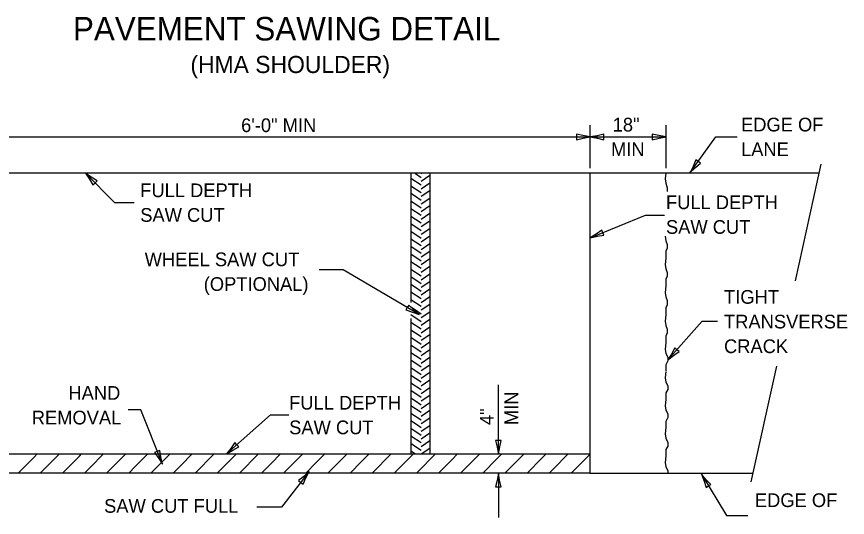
# Model space of a CAD drawing. Extents: x 0 to 2.83, y 0 to 1.83.
# Drawn here: x 0.457 to 1.165, y 0.921 to 1.347 of the extents above; entities that cross this region are included whole.
import ezdxf

# ---------------------------------------------------------------- set-up
doc = ezdxf.new("R2010")
doc.units = 0
for name, color, linetype in [('RD_Pr_Roadway_Dimensions', 7, 'Continuous'), ('RD_Pr_Roadway_Items', 7, 'Continuous'), ('RD_Pr_Roadway_Notes', 7, 'Continuous')]:
    doc.layers.add(name, color=color, linetype=linetype)

msp = doc.modelspace()

# ---------------------------------------------------------------- linework, layer by layer
at = {"layer": 'RD_Pr_Roadway_Dimensions'}
for p, q in [((0.94545, 1.21839), (0.94545, 1.25493)), ((1.01007, 1.21839), (1.01007, 1.25493)), ((0.43497, 1.24493), (0.94545, 1.24493)), ((0.94545, 1.24493), (1.01007, 1.24493)), ((0.86729, 0.9749), (0.86729, 1.03398)), ((0.86729, 0.95861), (0.86729, 0.92104))]:
    msp.add_line(p, q, dxfattribs=at)
for points in [[(0.93379, 1.24737), (0.93378, 1.24493), (0.93378, 1.24249), (0.93962, 1.24392), (0.94545, 1.24493), (0.93923, 1.24606)], [(0.95711, 1.24249), (0.95711, 1.24493), (0.95711, 1.24737), (0.95128, 1.24594), (0.94545, 1.24493), (0.95167, 1.2438)], [(0.99841, 1.24737), (0.9984, 1.24493), (0.9984, 1.24249), (1.00424, 1.24392), (1.01007, 1.24493), (1.00385, 1.24606)], [(0.86973, 0.98656), (0.86729, 0.98657), (0.86485, 0.98657), (0.86628, 0.98073), (0.86729, 0.9749), (0.86843, 0.98112)], [(0.86485, 0.94695), (0.86729, 0.94695), (0.86973, 0.94695), (0.8683, 0.95278), (0.86729, 0.95861), (0.86616, 0.95239)]]:
    msp.add_lwpolyline(points, close=True, dxfattribs=at)
at = {"layer": 'RD_Pr_Roadway_Items'}
for p, q in [((1.12037, 1.1223), (1.14227, 1.22188)), ((0.43496, 1.21448), (0.94531, 1.21448)), ((0.79264, 1.21448), (0.79264, 1.10409)), ((0.79545, 1.21448), (0.79655, 1.21374)), ((0.79655, 1.21374), (0.80139, 1.21052)), ((0.80139, 1.21374), (0.80249, 1.21448)), ((0.80139, 1.20729), (0.80892, 1.21231)), ((0.80892, 1.21448), (0.80892, 0.97501)), ((0.94531, 1.21448), (0.94531, 0.95873)), ((0.79264, 1.2099), (0.80139, 1.20407)), ((0.79264, 1.20345), (0.80139, 1.19761)), ((0.80139, 1.20084), (0.80892, 1.20586)), ((0.79264, 1.197), (0.79655, 1.19439)), ((0.80139, 1.19439), (0.80892, 1.1994)), ((0.79264, 1.19055), (0.80139, 1.18471)), ((0.79655, 1.19439), (0.80139, 1.19116)), ((0.80139, 1.18794), (0.80892, 1.19295)), ((0.79264, 1.1841), (0.80139, 1.17826)), ((0.80139, 1.18148), (0.80892, 1.1865)), ((0.79264, 1.17764), (0.79655, 1.17503)), ((0.80139, 1.17503), (0.80892, 1.18004)), ((0.79264, 1.17119), (0.80139, 1.16535)), ((0.79655, 1.17503), (0.80139, 1.17181)), ((0.80139, 1.16858), (0.80892, 1.1736)), ((0.79264, 1.16474), (0.80139, 1.1589)), ((0.80139, 1.16213), (0.80892, 1.16714)), ((0.79264, 1.15829), (0.79655, 1.15568)), ((0.79655, 1.15568), (0.80139, 1.15245)), ((0.80139, 1.15568), (0.80892, 1.16069)), ((0.80139, 1.14922), (0.80892, 1.15424)), ((0.79264, 1.15184), (0.80139, 1.146)), ((0.80139, 1.14277), (0.80892, 1.14778)), ((0.79264, 1.14538), (0.80139, 1.13955)), ((0.80139, 1.13632), (0.80892, 1.14134)), ((0.79264, 1.13893), (0.79655, 1.13632)), ((0.79655, 1.13632), (0.80139, 1.13309)), ((0.80139, 1.12987), (0.80892, 1.13488)), ((0.79264, 1.13248), (0.80139, 1.12664)), ((0.79264, 1.12603), (0.80139, 1.12019)), ((0.80139, 1.12342), (0.80892, 1.12843)), ((0.79264, 1.11958), (0.79655, 1.11696)), ((0.80139, 1.11696), (0.80892, 1.12198)), ((0.79264, 1.11312), (0.80139, 1.10729)), ((0.79655, 1.11696), (0.80139, 1.11374)), ((0.80139, 1.11051), (0.80892, 1.11553)), ((0.79264, 1.10667), (0.80139, 1.10083)), ((0.80139, 1.10406), (0.80892, 1.10908)), ((0.79264, 1.10022), (0.79655, 1.09761)), ((0.79655, 1.09761), (0.80139, 1.09438)), ((0.80139, 1.09761), (0.80892, 1.10262)), ((0.79264, 1.09377), (0.80139, 1.08793)), ((0.79264, 1.09036), (0.79264, 0.97501)), ((0.80139, 1.09116), (0.80892, 1.09617)), ((0.79264, 1.08732), (0.80139, 1.08148)), ((0.80139, 1.0847), (0.80892, 1.08972)), ((0.80139, 1.07825), (0.80892, 1.08326)), ((0.79264, 1.08086), (0.79655, 1.07825)), ((0.79655, 1.07825), (0.80139, 1.07503)), ((0.80139, 1.0718), (0.80892, 1.07682)), ((0.79264, 1.07441), (0.80139, 1.06857)), ((0.80139, 1.06535), (0.80892, 1.07036)), ((0.79264, 1.06796), (0.80139, 1.06212)), ((0.80139, 1.0589), (0.80892, 1.06391)), ((0.79264, 1.06151), (0.79655, 1.0589)), ((0.79264, 1.05506), (0.80139, 1.04922)), ((0.79655, 1.0589), (0.80139, 1.05567)), ((0.80139, 1.05244), (0.80892, 1.05746)), ((0.79264, 1.0486), (0.80139, 1.04277)), ((0.80139, 1.04599), (0.80892, 1.051)), ((1.08277, 0.95133), (1.10445, 1.0499)), ((0.79264, 1.04215), (0.79655, 1.03954)), ((0.80139, 1.03954), (0.80892, 1.04456)), ((0.79264, 1.0357), (0.80139, 1.02986)), ((0.79655, 1.03954), (0.80139, 1.03631)), ((0.80139, 1.03309), (0.80892, 1.0381)), ((0.79264, 1.02925), (0.80139, 1.02341)), ((0.80139, 1.02664), (0.80892, 1.03165)), ((0.79264, 1.0228), (0.79655, 1.02018)), ((0.79655, 1.02018), (0.80139, 1.01696)), ((0.80139, 1.02018), (0.80892, 1.0252)), ((0.79264, 1.01634), (0.80139, 1.01051)), ((0.80139, 1.01373), (0.80892, 1.01875)), ((0.80139, 1.00728), (0.80892, 1.0123)), ((0.79264, 1.00989), (0.80139, 1.00405)), ((0.80139, 1.00083), (0.80892, 1.00584)), ((0.79264, 1.00344), (0.79655, 1.00083)), ((0.79655, 1.00083), (0.80139, 0.9976)), ((0.80139, 0.99438), (0.80892, 0.99939)), ((0.79264, 0.99699), (0.80139, 0.99115)), ((0.80139, 0.98792), (0.80892, 0.99294)), ((0.79264, 0.99054), (0.80139, 0.9847)), ((0.79264, 0.98408), (0.79655, 0.98147)), ((0.80139, 0.98147), (0.80892, 0.98648)), ((0.79264, 0.97763), (0.79656, 0.97501)), ((0.79655, 0.98147), (0.80139, 0.97825)), ((0.80139, 0.97502), (0.80892, 0.98004)), ((0.43496, 0.97501), (0.94531, 0.97501)), ((0.45804, 0.95873), (0.47174, 0.97242)), ((0.47174, 0.97242), (0.47433, 0.97501)), ((0.48116, 0.963), (0.49318, 0.97501)), ((0.49575, 0.95873), (0.51022, 0.9732)), ((0.51022, 0.9732), (0.51203, 0.97501)), ((0.51965, 0.96378), (0.53089, 0.97501)), ((0.53346, 0.95873), (0.54871, 0.97399)), ((0.54871, 0.97399), (0.54974, 0.97501)), ((0.55814, 0.96456), (0.56859, 0.97501)), ((0.57116, 0.95873), (0.5872, 0.97477)), ((0.5872, 0.97477), (0.58745, 0.97501)), ((0.59663, 0.96534), (0.6063, 0.97501)), ((0.60887, 0.95873), (0.62515, 0.97501)), ((0.63512, 0.96612), (0.644, 0.97501)), ((0.64658, 0.95873), (0.66286, 0.97501)), ((0.6736, 0.96691), (0.68171, 0.97501)), ((0.68428, 0.95873), (0.70056, 0.97501)), ((0.71209, 0.96769), (0.71942, 0.97501)), ((0.72199, 0.95873), (0.73827, 0.97501)), ((0.75058, 0.96847), (0.75712, 0.97501)), ((0.76001, 0.95904), (0.77598, 0.97501)), ((0.78907, 0.96925), (0.79483, 0.97501)), ((0.7985, 0.95983), (0.81368, 0.97501)), ((0.81625, 0.95873), (0.82756, 0.97003)), ((0.82756, 0.97003), (0.83254, 0.97501)), ((0.83698, 0.96061), (0.85139, 0.97501)), ((0.85396, 0.95873), (0.86605, 0.97082)), ((0.86605, 0.97082), (0.87024, 0.97501)), ((0.87547, 0.96139), (0.8891, 0.97501)), ((0.89167, 0.95873), (0.90454, 0.9716)), ((0.90454, 0.9716), (0.90795, 0.97501)), ((0.91396, 0.96217), (0.9268, 0.97501)), ((0.92937, 0.95873), (0.94302, 0.97238)), ((0.94302, 0.97238), (0.94531, 0.97467)), ((0.4769, 0.95873), (0.48116, 0.963)), ((0.5146, 0.95873), (0.51965, 0.96378)), ((0.55231, 0.95873), (0.55814, 0.96456)), ((0.59002, 0.95873), (0.59663, 0.96534)), ((0.62772, 0.95873), (0.63512, 0.96612)), ((0.66543, 0.95873), (0.6736, 0.96691)), ((0.70314, 0.95873), (0.71209, 0.96769)), ((0.74084, 0.95873), (0.75058, 0.96847)), ((0.77855, 0.95873), (0.78907, 0.96925)), ((0.94531, 0.95873), (0.43496, 0.95873)), ((0.7597, 0.95873), (0.76001, 0.95904)), ((0.7974, 0.95873), (0.7985, 0.95983)), ((0.83511, 0.95873), (0.83698, 0.96061)), ((0.87281, 0.95873), (0.87547, 0.96139)), ((0.91052, 0.95873), (0.91396, 0.96217)), ((0.94531, 0.95873), (1.0844, 0.95873))]:
    msp.add_line(p, q, dxfattribs=at)
for points in [[(0.94531, 1.21448), (1.14064, 1.21448)], [(1.00992, 1.2142), (1.00936, 1.20917), (1.00989, 1.20546), (1.01096, 1.20174), (1.01096, 1.19856)], [(1.00936, 1.16036), (1.00989, 1.15664), (1.01096, 1.15346), (1.01096, 1.15027), (1.00989, 1.14762), (1.00989, 1.14444), (1.00989, 1.14179)], [(1.00989, 1.14179), (1.00936, 1.13648), (1.00989, 1.13277), (1.01096, 1.12958), (1.01096, 1.1264), (1.00989, 1.12374), (1.00989, 1.12056), (1.00989, 1.11791)], [(1.00989, 1.11791), (1.00936, 1.1126), (1.00989, 1.10889), (1.01096, 1.1057), (1.01096, 1.10199), (1.00989, 1.09934), (1.00989, 1.09615), (1.00989, 1.0935)], [(1.00989, 1.0935), (1.00936, 1.0882), (1.00989, 1.08448), (1.01096, 1.0813), (1.01096, 1.07811), (1.00989, 1.07546), (1.00989, 1.07228), (1.00989, 1.06962)], [(1.00989, 1.06962), (1.00936, 1.06432), (1.00989, 1.0606), (1.01149, 1.05742), (1.01149, 1.05424), (1.00989, 1.05105), (1.00989, 1.04787), (1.00989, 1.04575)], [(1.00989, 1.04522), (1.00936, 1.03991), (1.00989, 1.0362), (1.01149, 1.03301), (1.01149, 1.02983), (1.00989, 1.02718), (1.00989, 1.02399), (1.00989, 1.02134)], [(1.00989, 1.02134), (1.00936, 1.01603), (1.00989, 1.01232), (1.01149, 1.00914), (1.01149, 1.00595), (1.00989, 1.00277), (1.00989, 1.00012), (1.00989, 0.99746)], [(1.00989, 0.99746), (1.00936, 0.99216), (1.00989, 0.98844), (1.01149, 0.98473), (1.01149, 0.98155), (1.00989, 0.97889), (1.00989, 0.97571), (1.00989, 0.97306)], [(1.00989, 0.97306), (1.00936, 0.96775), (1.00989, 0.96404), (1.01149, 0.96085), (1.01149, 0.95873)]]:
    msp.add_lwpolyline(points, dxfattribs=at)
at = {"layer": 'RD_Pr_Roadway_Notes'}
for p, q in [((1.03068, 1.2146), (1.05257, 1.24493)), ((1.05257, 1.24493), (1.07068, 1.24493)), ((0.51531, 1.2141), (0.54019, 1.18925)), ((0.54019, 1.18925), (0.55689, 1.18925)), ((0.94545, 1.15902), (0.99269, 1.1784)), ((0.99269, 1.1784), (1.00884, 1.1784)), ((0.73504, 1.13173), (0.71457, 1.13173)), ((0.79966, 1.09382), (0.73504, 1.13173)), ((1.01163, 1.05506), (1.04076, 1.08813)), ((1.04076, 1.08813), (1.05381, 1.08813)), ((0.56255, 1.01269), (0.55179, 1.01269)), ((0.58094, 0.96625), (0.56255, 1.01269)), ((0.63568, 0.97508), (0.67304, 1.00825)), ((0.67304, 1.00825), (0.6887, 1.00825)), ((0.70612, 0.95997), (0.6824, 0.92983)), ((1.04022, 0.95781), (1.06172, 0.92257)), ((0.6824, 0.92983), (0.66136, 0.92983)), ((1.06172, 0.92257), (1.07989, 0.92257))]:
    msp.add_line(p, q, dxfattribs=at)
for points in [[(1.03948, 1.22263), (1.03751, 1.22406), (1.03553, 1.22549), (1.03327, 1.21992), (1.03068, 1.2146), (1.03524, 1.21898)], [(0.52184, 1.20414), (0.52356, 1.20586), (0.52529, 1.20758), (0.52015, 1.2107), (0.51531, 1.2141), (0.51891, 1.20891)], [(0.95716, 1.16119), (0.95624, 1.16345), (0.95531, 1.16571), (0.95046, 1.16217), (0.94545, 1.15902), (0.95163, 1.16034)], [(0.79083, 1.10182), (0.78959, 1.09972), (0.78836, 1.09762), (0.79412, 1.0959), (0.79966, 1.09382), (0.79486, 1.09794)], [(1.02117, 1.0622), (1.01935, 1.06382), (1.01751, 1.06543), (1.01473, 1.0601), (1.01163, 1.05506), (1.01659, 1.05898)], [(0.64602, 0.981), (0.64441, 0.98282), (0.64279, 0.98465), (0.63937, 0.97971), (0.63568, 0.97508), (0.64109, 0.97836)], [(0.57891, 0.97799), (0.57664, 0.9771), (0.57437, 0.9762), (0.57785, 0.9713), (0.58094, 0.96625), (0.5797, 0.97245)], [(0.69699, 0.95232), (0.6989, 0.95081), (0.70082, 0.9493), (0.7033, 0.95477), (0.70612, 0.95997), (0.70138, 0.95579)], [(1.04421, 0.94659), (1.04629, 0.94785), (1.04838, 0.94912), (1.04412, 0.95336), (1.04022, 0.95781), (1.04249, 0.95191)]]:
    msp.add_lwpolyline(points, close=True, dxfattribs=at)

# ---------------------------------------------------------------- texts
at = {"layer": 'RD_Pr_Roadway_Dimensions'}
for s, p in [('6\'-0" MIN', (0.64804, 1.24909)), ('18"', (0.96464, 1.24959)), ('MIN', (0.96325, 1.22859))]:
    msp.add_text(s, height=0.011667, dxfattribs=at).set_placement(p)
for s, p in [('MIN', (0.88412, 0.99961)), ('4"', (0.86312, 0.99961))]:
    msp.add_text(s, height=0.011667, rotation=90, dxfattribs=at).set_placement(p)
at = {"layer": 'RD_Pr_Roadway_Notes'}
for s, height, p in [('PAVEMENT SAWING DETAIL', 0.02, (0.50477, 1.3271)), ('(HMA SHOULDER)', 0.0145833, (0.60485, 1.29936)), ('EDGE OF', 0.011667, (1.074, 1.24965)), ('LANE', 0.011667, (1.074, 1.22865)), ('FULL DEPTH', 0.011667, (0.56209, 1.19369)), ('FULL DEPTH', 0.011667, (1.01004, 1.18347)), ('SAW CUT', 0.011667, (0.56209, 1.17269)), ('SAW CUT', 0.011667, (1.01004, 1.16247)), ('WHEEL SAW CUT', 0.0116667, (0.56587, 1.13489)), ('(OPTIONAL)', 0.011667, (0.6162, 1.11389)), ('TIGHT', 0.011667, (1.05952, 1.10291)), ('TRANSVERSE', 0.011667, (1.05952, 1.08191)), ('CRACK', 0.011667, (1.05952, 1.06091)), ('HAND', 0.011667, (0.5009, 1.02117)), ('FULL DEPTH', 0.011667, (0.68897, 1.01283)), ('REMOVAL', 0.011667, (0.46967, 1.00017)), ('SAW CUT', 0.011667, (0.68897, 0.99183)), ('EDGE OF', 0.011667, (1.0858, 0.92983)), ('SAW CUT FULL', 0.0116667, (0.53129, 0.92496))]:
    msp.add_text(s, height=height, dxfattribs=at).set_placement(p)

doc.saveas('drawing.dxf')
